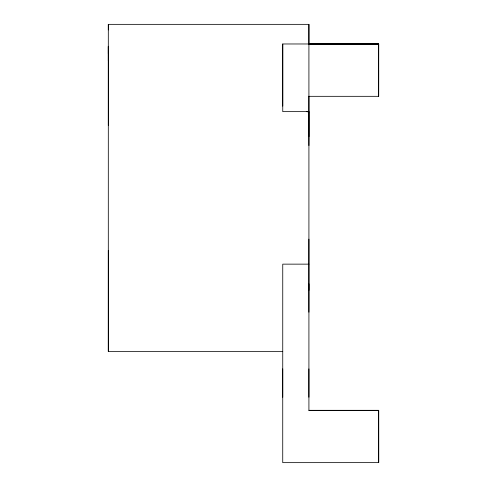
<?xml version="1.0" encoding="UTF-8"?>
<svg xmlns="http://www.w3.org/2000/svg" width="487" height="487" viewBox="0 0 487 487"><rect width="100%" height="100%" fill="white"/><g stroke="black" fill="none" stroke-linecap="round" stroke-linejoin="round"><path stroke-width="0.73" d="M108.309 60.705L108.309 46.472L108.309 53.728M282.746 351.431L108.303 351.431L108.309 24.35L308.916 24.35L308.916 136.646M308.904 96.323L378.679 96.323L378.685 43.988L282.752 43.976L282.752 111.639L308.922 111.639L308.922 145.558M308.916 24.35L308.916 43.982L378.697 44.031L378.624 96.304L378.642 63.401M308.916 96.213L308.916 410.462L378.667 410.462L378.691 462.638L282.734 462.65L282.752 264.143L308.916 264.143M378.679 410.316L378.673 462.65L378.679 410.316L308.898 410.316M378.679 96.323L378.685 70.152M308.922 43.976L378.697 44.031M306.615 111.639L308.898 111.949M308.916 290.38L308.91 239.135M308.904 283.842L308.904 312.191M308.904 397.234L308.904 368.884M282.74 397.228L282.734 368.884M108.309 24.35L108.309 29.92M108.303 351.431L108.303 250.44M282.752 43.976L282.752 106.117M108.309 46.259L108.309 125.342"/></g></svg>
